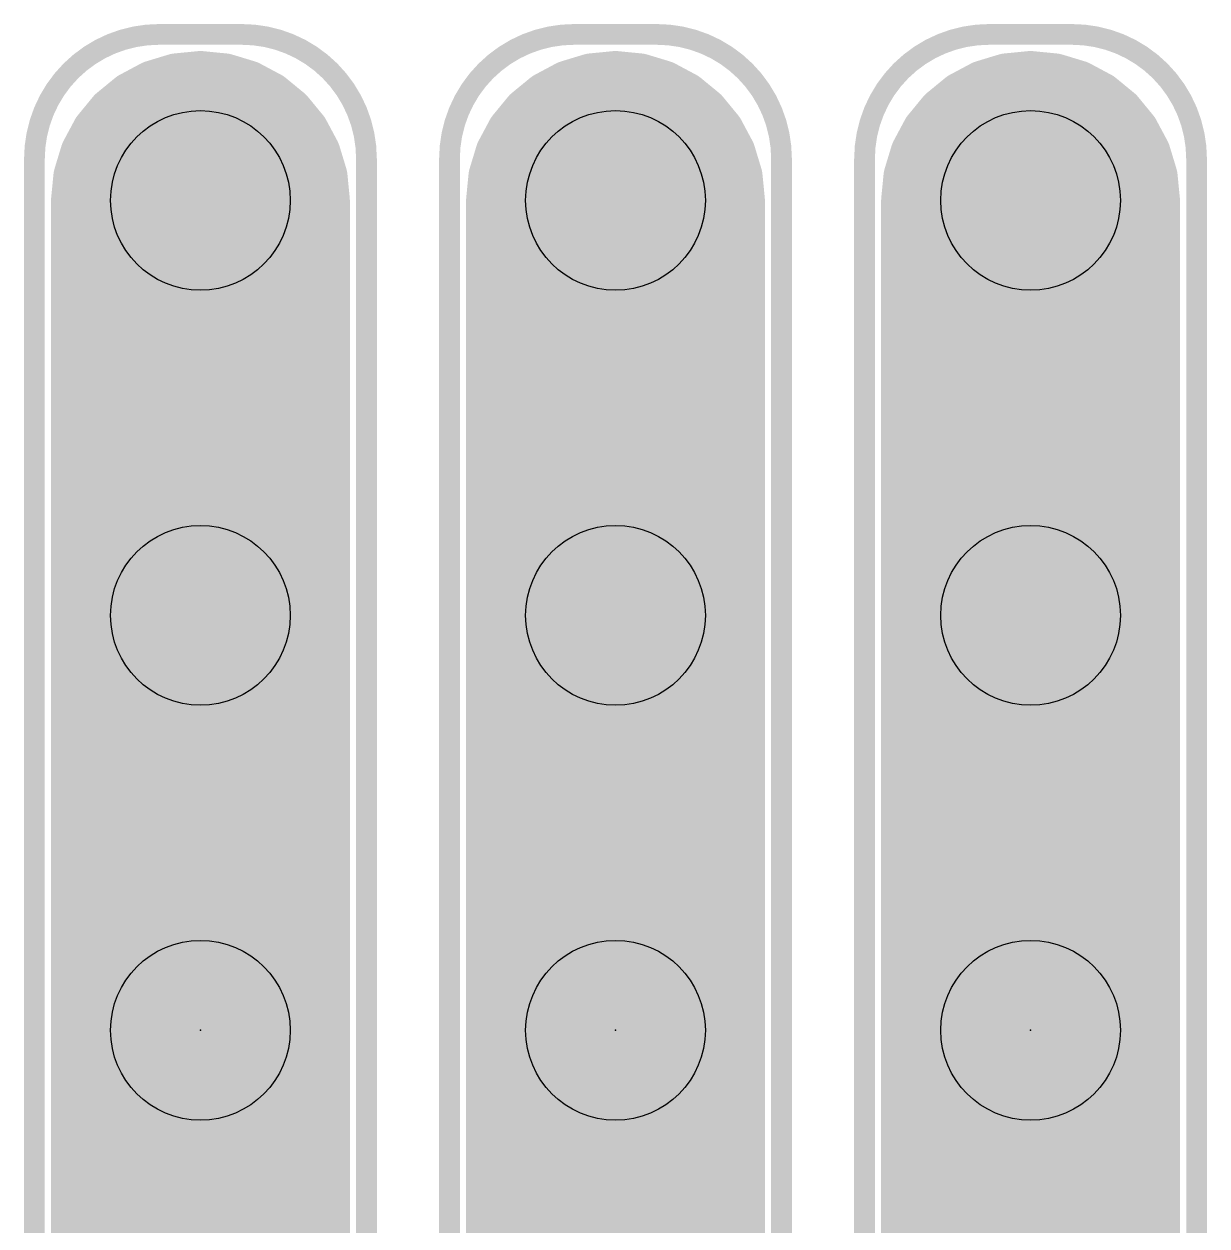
# Model space of a CAD drawing. Extents: x -0.4 to 91.5, y -0.3 to 57.4.
# Drawn here: x 54.55 to 61.79, y 36.27 to 43.62 of the extents above; entities that cross this region are included whole.
import ezdxf

# ---------------------------------------------------------------- set-up
doc = ezdxf.new("R2010")
doc.units = 0
for name, color, linetype in [('1', 12, 'CONTINUOUS'), ('16', 132, 'CONTINUOUS'), ('20', 53, 'CONTINUOUS'), ('21', 253, 'CONTINUOUS'), ('23', 53, 'CONTINUOUS')]:
    doc.layers.add(name, color=color, linetype=linetype)

msp = doc.modelspace()

# ---------------------------------------------------------------- linework, layer by layer
at = {"layer": '1', "const_width": 0.3048}
for points in [[(55.3344, 43.249), (55.4773, 43.2924)], [(55.4419, 43.2816), (55.8101, 43.2816)], [(55.4773, 43.2924), (55.626, 43.307)], [(55.626, 43.307), (55.7747, 43.2924)], [(55.7747, 43.2924), (55.9176, 43.249)], [(57.8744, 43.249), (58.0173, 43.2924)], [(57.9819, 43.2816), (58.3501, 43.2816)], [(58.0173, 43.2924), (58.166, 43.307)], [(58.166, 43.307), (58.3147, 43.2924)], [(58.3147, 43.2924), (58.4576, 43.249)], [(60.4144, 43.249), (60.5573, 43.2924)], [(60.5219, 43.2816), (60.8901, 43.2816)], [(60.5573, 43.2924), (60.706, 43.307)], [(60.706, 43.307), (60.8547, 43.2924)], [(60.8547, 43.2924), (60.9976, 43.249)], [(55.2027, 43.1786), (55.3344, 43.249)], [(55.9176, 43.249), (56.0493, 43.1786)], [(57.7427, 43.1786), (57.8744, 43.249)], [(58.4576, 43.249), (58.5893, 43.1786)], [(60.2827, 43.1786), (60.4144, 43.249)], [(60.9976, 43.249), (61.1293, 43.1786)], [(55.0872, 43.0838), (55.2027, 43.1786)], [(56.0493, 43.1786), (56.1648, 43.0838)], [(57.6272, 43.0838), (57.7427, 43.1786)], [(58.5893, 43.1786), (58.7048, 43.0838)], [(60.1672, 43.0838), (60.2827, 43.1786)], [(61.1293, 43.1786), (61.2448, 43.0838)], [(54.9924, 42.9683), (55.0872, 43.0838)], [(56.1648, 43.0838), (56.2596, 42.9683)], [(57.5324, 42.9683), (57.6272, 43.0838)], [(58.7048, 43.0838), (58.7996, 42.9683)], [(60.0724, 42.9683), (60.1672, 43.0838)], [(61.2448, 43.0838), (61.3396, 42.9683)], [(54.922, 42.8366), (54.9924, 42.9683)], [(54.9994, 42.9768), (56.2526, 42.9768)], [(56.2596, 42.9683), (56.33, 42.8366)], [(57.462, 42.8366), (57.5324, 42.9683)], [(57.5394, 42.9768), (58.7926, 42.9768)], [(58.7996, 42.9683), (58.87, 42.8366)], [(60.002, 42.8366), (60.0724, 42.9683)], [(60.0794, 42.9768), (61.3326, 42.9768)], [(61.3396, 42.9683), (61.41, 42.8366)], [(54.8786, 42.6937), (54.922, 42.8366)], [(56.33, 42.8366), (56.3734, 42.6937)], [(57.4186, 42.6937), (57.462, 42.8366)], [(58.87, 42.8366), (58.9134, 42.6937)], [(59.9586, 42.6937), (60.002, 42.8366)], [(61.41, 42.8366), (61.4534, 42.6937)], [(54.864, 42.545), (54.8786, 42.6937)], [(54.8765, 42.672), (56.3755, 42.672)], [(56.3734, 42.6937), (56.388, 42.545)], [(57.404, 42.545), (57.4186, 42.6937)], [(57.4165, 42.672), (58.9155, 42.672)], [(58.9134, 42.6937), (58.928, 42.545)], [(59.944, 42.545), (59.9586, 42.6937)], [(59.9565, 42.672), (61.4555, 42.672)], [(61.4534, 42.6937), (61.468, 42.545)], [(54.864, 32.385), (54.864, 42.545)], [(56.388, 42.545), (56.388, 32.385)], [(57.404, 32.385), (57.404, 42.545)], [(58.928, 42.545), (58.928, 32.385)], [(59.944, 32.385), (59.944, 42.545)], [(61.468, 42.545), (61.468, 32.385)], [(54.864, 42.3672), (56.388, 42.3672)], [(57.404, 42.3672), (58.928, 42.3672)], [(59.944, 42.3672), (61.468, 42.3672)], [(54.864, 42.0624), (56.388, 42.0624)], [(57.404, 42.0624), (58.928, 42.0624)], [(59.944, 42.0624), (61.468, 42.0624)], [(54.864, 41.7576), (56.388, 41.7576)], [(57.404, 41.7576), (58.928, 41.7576)], [(59.944, 41.7576), (61.468, 41.7576)], [(54.864, 41.4528), (56.388, 41.4528)], [(57.404, 41.4528), (58.928, 41.4528)], [(59.944, 41.4528), (61.468, 41.4528)], [(54.864, 41.148), (56.388, 41.148)], [(57.404, 41.148), (58.928, 41.148)], [(59.944, 41.148), (61.468, 41.148)], [(54.864, 40.8432), (56.388, 40.8432)], [(57.404, 40.8432), (58.928, 40.8432)], [(59.944, 40.8432), (61.468, 40.8432)], [(54.864, 40.5384), (56.388, 40.5384)], [(57.404, 40.5384), (58.928, 40.5384)], [(59.944, 40.5384), (61.468, 40.5384)], [(54.864, 40.2336), (56.388, 40.2336)], [(57.404, 40.2336), (58.928, 40.2336)], [(59.944, 40.2336), (61.468, 40.2336)], [(54.864, 39.9288), (56.388, 39.9288)], [(57.404, 39.9288), (58.928, 39.9288)], [(59.944, 39.9288), (61.468, 39.9288)], [(54.864, 39.624), (56.388, 39.624)], [(57.404, 39.624), (58.928, 39.624)], [(59.944, 39.624), (61.468, 39.624)], [(54.864, 39.3192), (56.388, 39.3192)], [(57.404, 39.3192), (58.928, 39.3192)], [(59.944, 39.3192), (61.468, 39.3192)], [(54.864, 39.0144), (56.388, 39.0144)], [(57.404, 39.0144), (58.928, 39.0144)], [(59.944, 39.0144), (61.468, 39.0144)], [(54.864, 38.7096), (56.388, 38.7096)], [(57.404, 38.7096), (58.928, 38.7096)], [(59.944, 38.7096), (61.468, 38.7096)], [(54.864, 38.4048), (56.388, 38.4048)], [(57.404, 38.4048), (58.928, 38.4048)], [(59.944, 38.4048), (61.468, 38.4048)], [(54.864, 38.1), (56.388, 38.1)], [(57.404, 38.1), (58.928, 38.1)], [(59.944, 38.1), (61.468, 38.1)], [(54.864, 37.7952), (56.388, 37.7952)], [(57.404, 37.7952), (58.928, 37.7952)], [(59.944, 37.7952), (61.468, 37.7952)], [(54.864, 37.4904), (56.388, 37.4904)], [(57.404, 37.4904), (58.928, 37.4904)], [(59.944, 37.4904), (61.468, 37.4904)], [(54.864, 37.1856), (56.388, 37.1856)], [(57.404, 37.1856), (58.928, 37.1856)], [(59.944, 37.1856), (61.468, 37.1856)], [(54.864, 36.8808), (56.388, 36.8808)], [(57.404, 36.8808), (58.928, 36.8808)], [(59.944, 36.8808), (61.468, 36.8808)], [(54.864, 36.576), (56.388, 36.576)], [(57.404, 36.576), (58.928, 36.576)], [(59.944, 36.576), (61.468, 36.576)], [(54.864, 36.2712), (56.388, 36.2712)], [(57.404, 36.2712), (58.928, 36.2712)], [(59.944, 36.2712), (61.468, 36.2712)]]:
    msp.add_lwpolyline(points, dxfattribs=at)
at = {"layer": '1', "const_width": 0.1524}
for points in [[(55.4419, 43.3578, 1), (55.4419, 43.2054)], [(55.4699, 43.3682, 1), (55.4848, 43.2165)], [(55.4995, 43.2194, 1), (55.4552, 43.3653)], [(55.6335, 43.3828, 1), (55.6185, 43.2312)], [(55.6335, 43.2312, 1), (55.6185, 43.3828)], [(55.7968, 43.3653, 1), (55.7525, 43.2194)], [(55.7672, 43.2165, 1), (55.7821, 43.3682)], [(55.8101, 43.2054, 1), (55.8101, 43.3578)], [(57.9819, 43.3578, 1), (57.9819, 43.2054)], [(58.0099, 43.3682, 1), (58.0248, 43.2165)], [(58.0395, 43.2194, 1), (57.9952, 43.3653)], [(58.1735, 43.3828, 1), (58.1585, 43.2312)], [(58.1735, 43.2312, 1), (58.1585, 43.3828)], [(58.3368, 43.3653, 1), (58.2925, 43.2194)], [(58.3072, 43.2165, 1), (58.3221, 43.3682)], [(58.3501, 43.2054, 1), (58.3501, 43.3578)], [(60.5219, 43.3578, 1), (60.5219, 43.2054)], [(60.5499, 43.3682, 1), (60.5648, 43.2165)], [(60.5795, 43.2194, 1), (60.5352, 43.3653)], [(60.7135, 43.3828, 1), (60.6985, 43.2312)], [(60.7135, 43.2312, 1), (60.6985, 43.3828)], [(60.8768, 43.3653, 1), (60.8325, 43.2194)], [(60.8472, 43.2165, 1), (60.8621, 43.3682)], [(60.8901, 43.2054, 1), (60.8901, 43.3578)], [(55.3123, 43.3219, 1), (55.3565, 43.1761)], [(55.3703, 43.1818, 1), (55.2985, 43.3162)], [(55.9535, 43.3162, 1), (55.8817, 43.1818)], [(55.8955, 43.1761, 1), (55.9397, 43.3219)], [(57.8523, 43.3219, 1), (57.8965, 43.1761)], [(57.9103, 43.1818, 1), (57.8385, 43.3162)], [(58.4935, 43.3162, 1), (58.4217, 43.1818)], [(58.4355, 43.1761, 1), (58.4797, 43.3219)], [(60.3923, 43.3219, 1), (60.4365, 43.1761)], [(60.4503, 43.1818, 1), (60.3785, 43.3162)], [(61.0335, 43.3162, 1), (60.9617, 43.1818)], [(60.9755, 43.1761, 1), (61.0197, 43.3219)], [(55.1667, 43.2458, 1), (55.2386, 43.1114)], [(55.251, 43.1197, 1), (55.1543, 43.2375)], [(56.0977, 43.2375, 1), (56.001, 43.1197)], [(56.0134, 43.1114, 1), (56.0853, 43.2458)], [(57.7067, 43.2458, 1), (57.7786, 43.1114)], [(57.791, 43.1197, 1), (57.6943, 43.2375)], [(58.6377, 43.2375, 1), (58.541, 43.1197)], [(58.5534, 43.1114, 1), (58.6253, 43.2458)], [(60.2467, 43.2458, 1), (60.3186, 43.1114)], [(60.331, 43.1197, 1), (60.2343, 43.2375)], [(61.1777, 43.2375, 1), (61.081, 43.1197)], [(61.0934, 43.1114, 1), (61.1653, 43.2458)], [(55.0388, 43.1427, 1), (55.1355, 43.0249)], [(55.1461, 43.0355, 1), (55.0283, 43.1322)], [(56.2237, 43.1322, 1), (56.1059, 43.0355)], [(56.1165, 43.0249, 1), (56.2132, 43.1427)], [(57.5788, 43.1427, 1), (57.6755, 43.0249)], [(57.6861, 43.0355, 1), (57.5683, 43.1322)], [(58.7637, 43.1322, 1), (58.6459, 43.0355)], [(58.6565, 43.0249, 1), (58.7532, 43.1427)], [(60.1188, 43.1427, 1), (60.2155, 43.0249)], [(60.2261, 43.0355, 1), (60.1083, 43.1322)], [(61.3037, 43.1322, 1), (61.1859, 43.0355)], [(61.1965, 43.0249, 1), (61.2932, 43.1427)], [(54.9994, 43.053, 1), (54.9994, 42.9006)], [(55.0596, 42.9324, 1), (54.9252, 43.0043)], [(56.3268, 43.0043, 1), (56.1924, 42.9324)], [(56.2526, 42.9006, 1), (56.2526, 43.053)], [(57.5394, 43.053, 1), (57.5394, 42.9006)], [(57.5996, 42.9324, 1), (57.4652, 43.0043)], [(58.8668, 43.0043, 1), (58.7324, 42.9324)], [(58.7926, 42.9006, 1), (58.7926, 43.053)], [(60.0794, 43.053, 1), (60.0794, 42.9006)], [(60.1396, 42.9324, 1), (60.0052, 43.0043)], [(61.4068, 43.0043, 1), (61.2724, 42.9324)], [(61.3326, 42.9006, 1), (61.3326, 43.053)], [(54.9335, 43.0167, 1), (55.0513, 42.92)], [(56.2007, 42.92, 1), (56.3185, 43.0167)], [(57.4735, 43.0167, 1), (57.5913, 42.92)], [(58.7407, 42.92, 1), (58.8585, 43.0167)], [(60.0135, 43.0167, 1), (60.1313, 42.92)], [(61.2807, 42.92, 1), (61.3985, 43.0167)], [(54.9949, 42.8145, 1), (54.8491, 42.8587)], [(56.4029, 42.8587, 1), (56.2571, 42.8145)], [(57.5349, 42.8145, 1), (57.3891, 42.8587)], [(58.9429, 42.8587, 1), (58.7971, 42.8145)], [(60.0749, 42.8145, 1), (59.9291, 42.8587)], [(61.4829, 42.8587, 1), (61.3371, 42.8145)], [(54.8548, 42.8725, 1), (54.9892, 42.8007)], [(56.2628, 42.8007, 1), (56.3972, 42.8725)], [(57.3948, 42.8725, 1), (57.5292, 42.8007)], [(58.8028, 42.8007, 1), (58.9372, 42.8725)], [(59.9348, 42.8725, 1), (60.0692, 42.8007)], [(61.3428, 42.8007, 1), (61.4772, 42.8725)], [(54.8765, 42.7482, 1), (54.8765, 42.5958)], [(54.9545, 42.6862, 1), (54.8028, 42.7011)], [(56.4492, 42.7011, 1), (56.2975, 42.6862)], [(56.3755, 42.5958, 1), (56.3755, 42.7482)], [(57.4165, 42.7482, 1), (57.4165, 42.5958)], [(57.4945, 42.6862, 1), (57.3428, 42.7011)], [(58.9892, 42.7011, 1), (58.8375, 42.6862)], [(58.9155, 42.5958, 1), (58.9155, 42.7482)], [(59.9565, 42.7482, 1), (59.9565, 42.5958)], [(60.0345, 42.6862, 1), (59.8828, 42.7011)], [(61.5292, 42.7011, 1), (61.3775, 42.6862)], [(61.4555, 42.5958, 1), (61.4555, 42.7482)], [(54.8057, 42.7158, 1), (54.9516, 42.6715)], [(56.3004, 42.6715, 1), (56.4463, 42.7158)], [(57.3457, 42.7158, 1), (57.4916, 42.6715)], [(58.8404, 42.6715, 1), (58.9863, 42.7158)], [(59.8857, 42.7158, 1), (60.0316, 42.6715)], [(61.3804, 42.6715, 1), (61.5263, 42.7158)], [(54.9402, 42.545, 1), (54.7878, 42.545)], [(56.4642, 42.545, 1), (56.3118, 42.545)], [(57.4802, 42.545, 1), (57.3278, 42.545)], [(59.0042, 42.545, 1), (58.8518, 42.545)], [(60.0202, 42.545, 1), (59.8678, 42.545)], [(61.5442, 42.545, 1), (61.3918, 42.545)], [(54.7882, 42.5525, 1), (54.9398, 42.5375)], [(56.3122, 42.5375, 1), (56.4638, 42.5525)], [(57.3282, 42.5525, 1), (57.4798, 42.5375)], [(58.8522, 42.5375, 1), (59.0038, 42.5525)], [(59.8682, 42.5525, 1), (60.0198, 42.5375)], [(61.3922, 42.5375, 1), (61.5438, 42.5525)], [(54.864, 42.4434, 1), (54.864, 42.291)], [(56.388, 42.291, 1), (56.388, 42.4434)], [(57.404, 42.4434, 1), (57.404, 42.291)], [(58.928, 42.291, 1), (58.928, 42.4434)], [(59.944, 42.4434, 1), (59.944, 42.291)], [(61.468, 42.291, 1), (61.468, 42.4434)], [(54.864, 42.1386, 1), (54.864, 41.9862)], [(56.388, 41.9862, 1), (56.388, 42.1386)], [(57.404, 42.1386, 1), (57.404, 41.9862)], [(58.928, 41.9862, 1), (58.928, 42.1386)], [(59.944, 42.1386, 1), (59.944, 41.9862)], [(61.468, 41.9862, 1), (61.468, 42.1386)], [(54.864, 41.8338, 1), (54.864, 41.6814)], [(56.388, 41.6814, 1), (56.388, 41.8338)], [(57.404, 41.8338, 1), (57.404, 41.6814)], [(58.928, 41.6814, 1), (58.928, 41.8338)], [(59.944, 41.8338, 1), (59.944, 41.6814)], [(61.468, 41.6814, 1), (61.468, 41.8338)], [(54.864, 41.529, 1), (54.864, 41.3766)], [(56.388, 41.3766, 1), (56.388, 41.529)], [(57.404, 41.529, 1), (57.404, 41.3766)], [(58.928, 41.3766, 1), (58.928, 41.529)], [(59.944, 41.529, 1), (59.944, 41.3766)], [(61.468, 41.3766, 1), (61.468, 41.529)], [(54.864, 41.2242, 1), (54.864, 41.0718)], [(56.388, 41.0718, 1), (56.388, 41.2242)], [(57.404, 41.2242, 1), (57.404, 41.0718)], [(58.928, 41.0718, 1), (58.928, 41.2242)], [(59.944, 41.2242, 1), (59.944, 41.0718)], [(61.468, 41.0718, 1), (61.468, 41.2242)], [(54.864, 40.9194, 1), (54.864, 40.767)], [(56.388, 40.767, 1), (56.388, 40.9194)], [(57.404, 40.9194, 1), (57.404, 40.767)], [(58.928, 40.767, 1), (58.928, 40.9194)], [(59.944, 40.9194, 1), (59.944, 40.767)], [(61.468, 40.767, 1), (61.468, 40.9194)], [(54.864, 40.6146, 1), (54.864, 40.4622)], [(56.388, 40.4622, 1), (56.388, 40.6146)], [(57.404, 40.6146, 1), (57.404, 40.4622)], [(58.928, 40.4622, 1), (58.928, 40.6146)], [(59.944, 40.6146, 1), (59.944, 40.4622)], [(61.468, 40.4622, 1), (61.468, 40.6146)], [(54.864, 40.3098, 1), (54.864, 40.1574)], [(56.388, 40.1574, 1), (56.388, 40.3098)], [(57.404, 40.3098, 1), (57.404, 40.1574)], [(58.928, 40.1574, 1), (58.928, 40.3098)], [(59.944, 40.3098, 1), (59.944, 40.1574)], [(61.468, 40.1574, 1), (61.468, 40.3098)], [(54.864, 40.005, 1), (54.864, 39.8526)], [(56.388, 39.8526, 1), (56.388, 40.005)], [(57.404, 40.005, 1), (57.404, 39.8526)], [(58.928, 39.8526, 1), (58.928, 40.005)], [(59.944, 40.005, 1), (59.944, 39.8526)], [(61.468, 39.8526, 1), (61.468, 40.005)], [(54.864, 39.7002, 1), (54.864, 39.5478)], [(56.388, 39.5478, 1), (56.388, 39.7002)], [(57.404, 39.7002, 1), (57.404, 39.5478)], [(58.928, 39.5478, 1), (58.928, 39.7002)], [(59.944, 39.7002, 1), (59.944, 39.5478)], [(61.468, 39.5478, 1), (61.468, 39.7002)], [(54.864, 39.3954, 1), (54.864, 39.243)], [(56.388, 39.243, 1), (56.388, 39.3954)], [(57.404, 39.3954, 1), (57.404, 39.243)], [(58.928, 39.243, 1), (58.928, 39.3954)], [(59.944, 39.3954, 1), (59.944, 39.243)], [(61.468, 39.243, 1), (61.468, 39.3954)], [(54.864, 39.0906, 1), (54.864, 38.9382)], [(56.388, 38.9382, 1), (56.388, 39.0906)], [(57.404, 39.0906, 1), (57.404, 38.9382)], [(58.928, 38.9382, 1), (58.928, 39.0906)], [(59.944, 39.0906, 1), (59.944, 38.9382)], [(61.468, 38.9382, 1), (61.468, 39.0906)], [(54.864, 38.7858, 1), (54.864, 38.6334)], [(56.388, 38.6334, 1), (56.388, 38.7858)], [(57.404, 38.7858, 1), (57.404, 38.6334)], [(58.928, 38.6334, 1), (58.928, 38.7858)], [(59.944, 38.7858, 1), (59.944, 38.6334)], [(61.468, 38.6334, 1), (61.468, 38.7858)], [(54.864, 38.481, 1), (54.864, 38.3286)], [(56.388, 38.3286, 1), (56.388, 38.481)], [(57.404, 38.481, 1), (57.404, 38.3286)], [(58.928, 38.3286, 1), (58.928, 38.481)], [(59.944, 38.481, 1), (59.944, 38.3286)], [(61.468, 38.3286, 1), (61.468, 38.481)], [(54.864, 38.1762, 1), (54.864, 38.0238)], [(56.388, 38.0238, 1), (56.388, 38.1762)], [(57.404, 38.1762, 1), (57.404, 38.0238)], [(58.928, 38.0238, 1), (58.928, 38.1762)], [(59.944, 38.1762, 1), (59.944, 38.0238)], [(61.468, 38.0238, 1), (61.468, 38.1762)], [(54.864, 37.8714, 1), (54.864, 37.719)], [(56.388, 37.719, 1), (56.388, 37.8714)], [(57.404, 37.8714, 1), (57.404, 37.719)], [(58.928, 37.719, 1), (58.928, 37.8714)], [(59.944, 37.8714, 1), (59.944, 37.719)], [(61.468, 37.719, 1), (61.468, 37.8714)], [(54.864, 37.5666, 1), (54.864, 37.4142)], [(56.388, 37.4142, 1), (56.388, 37.5666)], [(57.404, 37.5666, 1), (57.404, 37.4142)], [(58.928, 37.4142, 1), (58.928, 37.5666)], [(59.944, 37.5666, 1), (59.944, 37.4142)], [(61.468, 37.4142, 1), (61.468, 37.5666)], [(54.864, 37.2618, 1), (54.864, 37.1094)], [(56.388, 37.1094, 1), (56.388, 37.2618)], [(57.404, 37.2618, 1), (57.404, 37.1094)], [(58.928, 37.1094, 1), (58.928, 37.2618)], [(59.944, 37.2618, 1), (59.944, 37.1094)], [(61.468, 37.1094, 1), (61.468, 37.2618)], [(54.864, 36.957, 1), (54.864, 36.8046)], [(56.388, 36.8046, 1), (56.388, 36.957)], [(57.404, 36.957, 1), (57.404, 36.8046)], [(58.928, 36.8046, 1), (58.928, 36.957)], [(59.944, 36.957, 1), (59.944, 36.8046)], [(61.468, 36.8046, 1), (61.468, 36.957)], [(54.864, 36.6522, 1), (54.864, 36.4998)], [(56.388, 36.4998, 1), (56.388, 36.6522)], [(57.404, 36.6522, 1), (57.404, 36.4998)], [(58.928, 36.4998, 1), (58.928, 36.6522)], [(59.944, 36.6522, 1), (59.944, 36.4998)], [(61.468, 36.4998, 1), (61.468, 36.6522)], [(54.864, 36.3474, 1), (54.864, 36.195)], [(56.388, 36.195, 1), (56.388, 36.3474)], [(57.404, 36.3474, 1), (57.404, 36.195)], [(58.928, 36.195, 1), (58.928, 36.3474)], [(59.944, 36.3474, 1), (59.944, 36.195)], [(61.468, 36.195, 1), (61.468, 36.3474)]]:
    msp.add_lwpolyline(points, format="xyb", dxfattribs=at)
at = {"layer": '16', "const_width": 0.3048}
for points in [[(55.4773, 43.2924), (55.3344, 43.249)], [(55.4419, 43.2816), (55.8101, 43.2816)], [(55.626, 43.307), (55.4773, 43.2924)], [(55.7747, 43.2924), (55.626, 43.307)], [(55.9176, 43.249), (55.7747, 43.2924)], [(58.0173, 43.2924), (57.8744, 43.249)], [(57.9819, 43.2816), (58.3501, 43.2816)], [(58.166, 43.307), (58.0173, 43.2924)], [(58.3147, 43.2924), (58.166, 43.307)], [(58.4576, 43.249), (58.3147, 43.2924)], [(60.5573, 43.2924), (60.4144, 43.249)], [(60.5219, 43.2816), (60.8901, 43.2816)], [(60.706, 43.307), (60.5573, 43.2924)], [(60.8547, 43.2924), (60.706, 43.307)], [(60.9976, 43.249), (60.8547, 43.2924)], [(55.3344, 43.249), (55.2027, 43.1786)], [(56.0493, 43.1786), (55.9176, 43.249)], [(57.8744, 43.249), (57.7427, 43.1786)], [(58.5893, 43.1786), (58.4576, 43.249)], [(60.4144, 43.249), (60.2827, 43.1786)], [(61.1293, 43.1786), (60.9976, 43.249)], [(55.2027, 43.1786), (55.0872, 43.0838)], [(56.1648, 43.0838), (56.0493, 43.1786)], [(57.7427, 43.1786), (57.6272, 43.0838)], [(58.7048, 43.0838), (58.5893, 43.1786)], [(60.2827, 43.1786), (60.1672, 43.0838)], [(61.2448, 43.0838), (61.1293, 43.1786)], [(55.0872, 43.0838), (54.9924, 42.9683)], [(56.2596, 42.9683), (56.1648, 43.0838)], [(57.6272, 43.0838), (57.5324, 42.9683)], [(58.7996, 42.9683), (58.7048, 43.0838)], [(60.1672, 43.0838), (60.0724, 42.9683)], [(61.3396, 42.9683), (61.2448, 43.0838)], [(54.9924, 42.9683), (54.922, 42.8366)], [(54.9994, 42.9768), (56.2526, 42.9768)], [(56.33, 42.8366), (56.2596, 42.9683)], [(57.5324, 42.9683), (57.462, 42.8366)], [(57.5394, 42.9768), (58.7926, 42.9768)], [(58.87, 42.8366), (58.7996, 42.9683)], [(60.0724, 42.9683), (60.002, 42.8366)], [(60.0794, 42.9768), (61.3326, 42.9768)], [(61.41, 42.8366), (61.3396, 42.9683)], [(54.922, 42.8366), (54.8786, 42.6937)], [(56.3734, 42.6937), (56.33, 42.8366)], [(57.462, 42.8366), (57.4186, 42.6937)], [(58.9134, 42.6937), (58.87, 42.8366)], [(60.002, 42.8366), (59.9586, 42.6937)], [(61.4534, 42.6937), (61.41, 42.8366)], [(54.8786, 42.6937), (54.864, 42.545)], [(54.8765, 42.672), (56.3755, 42.672)], [(56.388, 42.545), (56.3734, 42.6937)], [(57.4186, 42.6937), (57.404, 42.545)], [(57.4165, 42.672), (58.9155, 42.672)], [(58.928, 42.545), (58.9134, 42.6937)], [(59.9586, 42.6937), (59.944, 42.545)], [(59.9565, 42.672), (61.4555, 42.672)], [(61.468, 42.545), (61.4534, 42.6937)], [(54.864, 42.545), (54.864, 32.385)], [(56.388, 32.385), (56.388, 42.545)], [(57.404, 42.545), (57.404, 32.385)], [(58.928, 32.385), (58.928, 42.545)], [(59.944, 42.545), (59.944, 32.385)], [(61.468, 32.385), (61.468, 42.545)], [(54.864, 42.3672), (56.388, 42.3672)], [(57.404, 42.3672), (58.928, 42.3672)], [(59.944, 42.3672), (61.468, 42.3672)], [(54.864, 42.0624), (56.388, 42.0624)], [(57.404, 42.0624), (58.928, 42.0624)], [(59.944, 42.0624), (61.468, 42.0624)], [(54.864, 41.7576), (56.388, 41.7576)], [(57.404, 41.7576), (58.928, 41.7576)], [(59.944, 41.7576), (61.468, 41.7576)], [(54.864, 41.4528), (56.388, 41.4528)], [(57.404, 41.4528), (58.928, 41.4528)], [(59.944, 41.4528), (61.468, 41.4528)], [(54.864, 41.148), (56.388, 41.148)], [(57.404, 41.148), (58.928, 41.148)], [(59.944, 41.148), (61.468, 41.148)], [(54.864, 40.8432), (56.388, 40.8432)], [(57.404, 40.8432), (58.928, 40.8432)], [(59.944, 40.8432), (61.468, 40.8432)], [(54.864, 40.5384), (56.388, 40.5384)], [(57.404, 40.5384), (58.928, 40.5384)], [(59.944, 40.5384), (61.468, 40.5384)], [(54.864, 40.2336), (56.388, 40.2336)], [(57.404, 40.2336), (58.928, 40.2336)], [(59.944, 40.2336), (61.468, 40.2336)], [(54.864, 39.9288), (56.388, 39.9288)], [(57.404, 39.9288), (58.928, 39.9288)], [(59.944, 39.9288), (61.468, 39.9288)], [(54.864, 39.624), (56.388, 39.624)], [(57.404, 39.624), (58.928, 39.624)], [(59.944, 39.624), (61.468, 39.624)], [(54.864, 39.3192), (56.388, 39.3192)], [(57.404, 39.3192), (58.928, 39.3192)], [(59.944, 39.3192), (61.468, 39.3192)], [(54.864, 39.0144), (56.388, 39.0144)], [(57.404, 39.0144), (58.928, 39.0144)], [(59.944, 39.0144), (61.468, 39.0144)], [(54.864, 38.7096), (56.388, 38.7096)], [(57.404, 38.7096), (58.928, 38.7096)], [(59.944, 38.7096), (61.468, 38.7096)], [(54.864, 38.4048), (56.388, 38.4048)], [(57.404, 38.4048), (58.928, 38.4048)], [(59.944, 38.4048), (61.468, 38.4048)], [(54.864, 38.1), (56.388, 38.1)], [(57.404, 38.1), (58.928, 38.1)], [(59.944, 38.1), (61.468, 38.1)], [(54.864, 37.7952), (56.388, 37.7952)], [(57.404, 37.7952), (58.928, 37.7952)], [(59.944, 37.7952), (61.468, 37.7952)], [(54.864, 37.4904), (56.388, 37.4904)], [(57.404, 37.4904), (58.928, 37.4904)], [(59.944, 37.4904), (61.468, 37.4904)], [(54.864, 37.1856), (56.388, 37.1856)], [(57.404, 37.1856), (58.928, 37.1856)], [(59.944, 37.1856), (61.468, 37.1856)], [(54.864, 36.8808), (56.388, 36.8808)], [(57.404, 36.8808), (58.928, 36.8808)], [(59.944, 36.8808), (61.468, 36.8808)], [(54.864, 36.576), (56.388, 36.576)], [(57.404, 36.576), (58.928, 36.576)], [(59.944, 36.576), (61.468, 36.576)], [(54.864, 36.2712), (56.388, 36.2712)], [(57.404, 36.2712), (58.928, 36.2712)], [(59.944, 36.2712), (61.468, 36.2712)]]:
    msp.add_lwpolyline(points, dxfattribs=at)
at = {"layer": '16', "const_width": 0.1524}
for points in [[(55.4419, 43.3578, 1), (55.4419, 43.2054)], [(55.4699, 43.3682, 1), (55.4848, 43.2165)], [(55.4995, 43.2194, 1), (55.4552, 43.3653)], [(55.6335, 43.3828, 1), (55.6185, 43.2312)], [(55.6335, 43.2312, 1), (55.6185, 43.3828)], [(55.7968, 43.3653, 1), (55.7525, 43.2194)], [(55.7672, 43.2165, 1), (55.7821, 43.3682)], [(55.8101, 43.2054, 1), (55.8101, 43.3578)], [(57.9819, 43.3578, 1), (57.9819, 43.2054)], [(58.0099, 43.3682, 1), (58.0248, 43.2165)], [(58.0395, 43.2194, 1), (57.9952, 43.3653)], [(58.1735, 43.3828, 1), (58.1585, 43.2312)], [(58.1735, 43.2312, 1), (58.1585, 43.3828)], [(58.3368, 43.3653, 1), (58.2925, 43.2194)], [(58.3072, 43.2165, 1), (58.3221, 43.3682)], [(58.3501, 43.2054, 1), (58.3501, 43.3578)], [(60.5219, 43.3578, 1), (60.5219, 43.2054)], [(60.5499, 43.3682, 1), (60.5648, 43.2165)], [(60.5795, 43.2194, 1), (60.5352, 43.3653)], [(60.7135, 43.3828, 1), (60.6985, 43.2312)], [(60.7135, 43.2312, 1), (60.6985, 43.3828)], [(60.8768, 43.3653, 1), (60.8325, 43.2194)], [(60.8472, 43.2165, 1), (60.8621, 43.3682)], [(60.8901, 43.2054, 1), (60.8901, 43.3578)], [(55.3123, 43.3219, 1), (55.3565, 43.1761)], [(55.3703, 43.1818, 1), (55.2985, 43.3162)], [(55.9535, 43.3162, 1), (55.8817, 43.1818)], [(55.8955, 43.1761, 1), (55.9397, 43.3219)], [(57.8523, 43.3219, 1), (57.8965, 43.1761)], [(57.9103, 43.1818, 1), (57.8385, 43.3162)], [(58.4935, 43.3162, 1), (58.4217, 43.1818)], [(58.4355, 43.1761, 1), (58.4797, 43.3219)], [(60.3923, 43.3219, 1), (60.4365, 43.1761)], [(60.4503, 43.1818, 1), (60.3785, 43.3162)], [(61.0335, 43.3162, 1), (60.9617, 43.1818)], [(60.9755, 43.1761, 1), (61.0197, 43.3219)], [(55.1667, 43.2458, 1), (55.2386, 43.1114)], [(55.251, 43.1197, 1), (55.1543, 43.2375)], [(56.0977, 43.2375, 1), (56.001, 43.1197)], [(56.0134, 43.1114, 1), (56.0853, 43.2458)], [(57.7067, 43.2458, 1), (57.7786, 43.1114)], [(57.791, 43.1197, 1), (57.6943, 43.2375)], [(58.6377, 43.2375, 1), (58.541, 43.1197)], [(58.5534, 43.1114, 1), (58.6253, 43.2458)], [(60.2467, 43.2458, 1), (60.3186, 43.1114)], [(60.331, 43.1197, 1), (60.2343, 43.2375)], [(61.1777, 43.2375, 1), (61.081, 43.1197)], [(61.0934, 43.1114, 1), (61.1653, 43.2458)], [(55.0388, 43.1427, 1), (55.1355, 43.0249)], [(55.1461, 43.0355, 1), (55.0283, 43.1322)], [(56.2237, 43.1322, 1), (56.1059, 43.0355)], [(56.1165, 43.0249, 1), (56.2132, 43.1427)], [(57.5788, 43.1427, 1), (57.6755, 43.0249)], [(57.6861, 43.0355, 1), (57.5683, 43.1322)], [(58.7637, 43.1322, 1), (58.6459, 43.0355)], [(58.6565, 43.0249, 1), (58.7532, 43.1427)], [(60.1188, 43.1427, 1), (60.2155, 43.0249)], [(60.2261, 43.0355, 1), (60.1083, 43.1322)], [(61.3037, 43.1322, 1), (61.1859, 43.0355)], [(61.1965, 43.0249, 1), (61.2932, 43.1427)], [(54.9994, 43.053, 1), (54.9994, 42.9006)], [(55.0596, 42.9324, 1), (54.9252, 43.0043)], [(56.3268, 43.0043, 1), (56.1924, 42.9324)], [(56.2526, 42.9006, 1), (56.2526, 43.053)], [(57.5394, 43.053, 1), (57.5394, 42.9006)], [(57.5996, 42.9324, 1), (57.4652, 43.0043)], [(58.8668, 43.0043, 1), (58.7324, 42.9324)], [(58.7926, 42.9006, 1), (58.7926, 43.053)], [(60.0794, 43.053, 1), (60.0794, 42.9006)], [(60.1396, 42.9324, 1), (60.0052, 43.0043)], [(61.4068, 43.0043, 1), (61.2724, 42.9324)], [(61.3326, 42.9006, 1), (61.3326, 43.053)], [(54.9335, 43.0167, 1), (55.0513, 42.92)], [(56.2007, 42.92, 1), (56.3185, 43.0167)], [(57.4735, 43.0167, 1), (57.5913, 42.92)], [(58.7407, 42.92, 1), (58.8585, 43.0167)], [(60.0135, 43.0167, 1), (60.1313, 42.92)], [(61.2807, 42.92, 1), (61.3985, 43.0167)], [(54.9949, 42.8145, 1), (54.8491, 42.8587)], [(56.4029, 42.8587, 1), (56.2571, 42.8145)], [(57.5349, 42.8145, 1), (57.3891, 42.8587)], [(58.9429, 42.8587, 1), (58.7971, 42.8145)], [(60.0749, 42.8145, 1), (59.9291, 42.8587)], [(61.4829, 42.8587, 1), (61.3371, 42.8145)], [(54.8548, 42.8725, 1), (54.9892, 42.8007)], [(56.2628, 42.8007, 1), (56.3972, 42.8725)], [(57.3948, 42.8725, 1), (57.5292, 42.8007)], [(58.8028, 42.8007, 1), (58.9372, 42.8725)], [(59.9348, 42.8725, 1), (60.0692, 42.8007)], [(61.3428, 42.8007, 1), (61.4772, 42.8725)], [(54.8765, 42.7482, 1), (54.8765, 42.5958)], [(54.9545, 42.6862, 1), (54.8028, 42.7011)], [(56.4492, 42.7011, 1), (56.2975, 42.6862)], [(56.3755, 42.5958, 1), (56.3755, 42.7482)], [(57.4165, 42.7482, 1), (57.4165, 42.5958)], [(57.4945, 42.6862, 1), (57.3428, 42.7011)], [(58.9892, 42.7011, 1), (58.8375, 42.6862)], [(58.9155, 42.5958, 1), (58.9155, 42.7482)], [(59.9565, 42.7482, 1), (59.9565, 42.5958)], [(60.0345, 42.6862, 1), (59.8828, 42.7011)], [(61.5292, 42.7011, 1), (61.3775, 42.6862)], [(61.4555, 42.5958, 1), (61.4555, 42.7482)], [(54.8057, 42.7158, 1), (54.9516, 42.6715)], [(56.3004, 42.6715, 1), (56.4463, 42.7158)], [(57.3457, 42.7158, 1), (57.4916, 42.6715)], [(58.8404, 42.6715, 1), (58.9863, 42.7158)], [(59.8857, 42.7158, 1), (60.0316, 42.6715)], [(61.3804, 42.6715, 1), (61.5263, 42.7158)], [(54.9402, 42.545, 1), (54.7878, 42.545)], [(56.4642, 42.545, 1), (56.3118, 42.545)], [(57.4802, 42.545, 1), (57.3278, 42.545)], [(59.0042, 42.545, 1), (58.8518, 42.545)], [(60.0202, 42.545, 1), (59.8678, 42.545)], [(61.5442, 42.545, 1), (61.3918, 42.545)], [(54.7882, 42.5525, 1), (54.9398, 42.5375)], [(56.3122, 42.5375, 1), (56.4638, 42.5525)], [(57.3282, 42.5525, 1), (57.4798, 42.5375)], [(58.8522, 42.5375, 1), (59.0038, 42.5525)], [(59.8682, 42.5525, 1), (60.0198, 42.5375)], [(61.3922, 42.5375, 1), (61.5438, 42.5525)], [(54.864, 42.4434, 1), (54.864, 42.291)], [(56.388, 42.291, 1), (56.388, 42.4434)], [(57.404, 42.4434, 1), (57.404, 42.291)], [(58.928, 42.291, 1), (58.928, 42.4434)], [(59.944, 42.4434, 1), (59.944, 42.291)], [(61.468, 42.291, 1), (61.468, 42.4434)], [(54.864, 42.1386, 1), (54.864, 41.9862)], [(56.388, 41.9862, 1), (56.388, 42.1386)], [(57.404, 42.1386, 1), (57.404, 41.9862)], [(58.928, 41.9862, 1), (58.928, 42.1386)], [(59.944, 42.1386, 1), (59.944, 41.9862)], [(61.468, 41.9862, 1), (61.468, 42.1386)], [(54.864, 41.8338, 1), (54.864, 41.6814)], [(56.388, 41.6814, 1), (56.388, 41.8338)], [(57.404, 41.8338, 1), (57.404, 41.6814)], [(58.928, 41.6814, 1), (58.928, 41.8338)], [(59.944, 41.8338, 1), (59.944, 41.6814)], [(61.468, 41.6814, 1), (61.468, 41.8338)], [(54.864, 41.529, 1), (54.864, 41.3766)], [(56.388, 41.3766, 1), (56.388, 41.529)], [(57.404, 41.529, 1), (57.404, 41.3766)], [(58.928, 41.3766, 1), (58.928, 41.529)], [(59.944, 41.529, 1), (59.944, 41.3766)], [(61.468, 41.3766, 1), (61.468, 41.529)], [(54.864, 41.2242, 1), (54.864, 41.0718)], [(56.388, 41.0718, 1), (56.388, 41.2242)], [(57.404, 41.2242, 1), (57.404, 41.0718)], [(58.928, 41.0718, 1), (58.928, 41.2242)], [(59.944, 41.2242, 1), (59.944, 41.0718)], [(61.468, 41.0718, 1), (61.468, 41.2242)], [(54.864, 40.9194, 1), (54.864, 40.767)], [(56.388, 40.767, 1), (56.388, 40.9194)], [(57.404, 40.9194, 1), (57.404, 40.767)], [(58.928, 40.767, 1), (58.928, 40.9194)], [(59.944, 40.9194, 1), (59.944, 40.767)], [(61.468, 40.767, 1), (61.468, 40.9194)], [(54.864, 40.6146, 1), (54.864, 40.4622)], [(56.388, 40.4622, 1), (56.388, 40.6146)], [(57.404, 40.6146, 1), (57.404, 40.4622)], [(58.928, 40.4622, 1), (58.928, 40.6146)], [(59.944, 40.6146, 1), (59.944, 40.4622)], [(61.468, 40.4622, 1), (61.468, 40.6146)], [(54.864, 40.3098, 1), (54.864, 40.1574)], [(56.388, 40.1574, 1), (56.388, 40.3098)], [(57.404, 40.3098, 1), (57.404, 40.1574)], [(58.928, 40.1574, 1), (58.928, 40.3098)], [(59.944, 40.3098, 1), (59.944, 40.1574)], [(61.468, 40.1574, 1), (61.468, 40.3098)], [(54.864, 40.005, 1), (54.864, 39.8526)], [(56.388, 39.8526, 1), (56.388, 40.005)], [(57.404, 40.005, 1), (57.404, 39.8526)], [(58.928, 39.8526, 1), (58.928, 40.005)], [(59.944, 40.005, 1), (59.944, 39.8526)], [(61.468, 39.8526, 1), (61.468, 40.005)], [(54.864, 39.7002, 1), (54.864, 39.5478)], [(56.388, 39.5478, 1), (56.388, 39.7002)], [(57.404, 39.7002, 1), (57.404, 39.5478)], [(58.928, 39.5478, 1), (58.928, 39.7002)], [(59.944, 39.7002, 1), (59.944, 39.5478)], [(61.468, 39.5478, 1), (61.468, 39.7002)], [(54.864, 39.3954, 1), (54.864, 39.243)], [(56.388, 39.243, 1), (56.388, 39.3954)], [(57.404, 39.3954, 1), (57.404, 39.243)], [(58.928, 39.243, 1), (58.928, 39.3954)], [(59.944, 39.3954, 1), (59.944, 39.243)], [(61.468, 39.243, 1), (61.468, 39.3954)], [(54.864, 39.0906, 1), (54.864, 38.9382)], [(56.388, 38.9382, 1), (56.388, 39.0906)], [(57.404, 39.0906, 1), (57.404, 38.9382)], [(58.928, 38.9382, 1), (58.928, 39.0906)], [(59.944, 39.0906, 1), (59.944, 38.9382)], [(61.468, 38.9382, 1), (61.468, 39.0906)], [(54.864, 38.7858, 1), (54.864, 38.6334)], [(56.388, 38.6334, 1), (56.388, 38.7858)], [(57.404, 38.7858, 1), (57.404, 38.6334)], [(58.928, 38.6334, 1), (58.928, 38.7858)], [(59.944, 38.7858, 1), (59.944, 38.6334)], [(61.468, 38.6334, 1), (61.468, 38.7858)], [(54.864, 38.481, 1), (54.864, 38.3286)], [(56.388, 38.3286, 1), (56.388, 38.481)], [(57.404, 38.481, 1), (57.404, 38.3286)], [(58.928, 38.3286, 1), (58.928, 38.481)], [(59.944, 38.481, 1), (59.944, 38.3286)], [(61.468, 38.3286, 1), (61.468, 38.481)], [(54.864, 38.1762, 1), (54.864, 38.0238)], [(56.388, 38.0238, 1), (56.388, 38.1762)], [(57.404, 38.1762, 1), (57.404, 38.0238)], [(58.928, 38.0238, 1), (58.928, 38.1762)], [(59.944, 38.1762, 1), (59.944, 38.0238)], [(61.468, 38.0238, 1), (61.468, 38.1762)], [(54.864, 37.8714, 1), (54.864, 37.719)], [(56.388, 37.719, 1), (56.388, 37.8714)], [(57.404, 37.8714, 1), (57.404, 37.719)], [(58.928, 37.719, 1), (58.928, 37.8714)], [(59.944, 37.8714, 1), (59.944, 37.719)], [(61.468, 37.719, 1), (61.468, 37.8714)], [(54.864, 37.5666, 1), (54.864, 37.4142)], [(56.388, 37.4142, 1), (56.388, 37.5666)], [(57.404, 37.5666, 1), (57.404, 37.4142)], [(58.928, 37.4142, 1), (58.928, 37.5666)], [(59.944, 37.5666, 1), (59.944, 37.4142)], [(61.468, 37.4142, 1), (61.468, 37.5666)], [(54.864, 37.2618, 1), (54.864, 37.1094)], [(56.388, 37.1094, 1), (56.388, 37.2618)], [(57.404, 37.2618, 1), (57.404, 37.1094)], [(58.928, 37.1094, 1), (58.928, 37.2618)], [(59.944, 37.2618, 1), (59.944, 37.1094)], [(61.468, 37.1094, 1), (61.468, 37.2618)], [(54.864, 36.957, 1), (54.864, 36.8046)], [(56.388, 36.8046, 1), (56.388, 36.957)], [(57.404, 36.957, 1), (57.404, 36.8046)], [(58.928, 36.8046, 1), (58.928, 36.957)], [(59.944, 36.957, 1), (59.944, 36.8046)], [(61.468, 36.8046, 1), (61.468, 36.957)], [(54.864, 36.6522, 1), (54.864, 36.4998)], [(56.388, 36.4998, 1), (56.388, 36.6522)], [(57.404, 36.6522, 1), (57.404, 36.4998)], [(58.928, 36.4998, 1), (58.928, 36.6522)], [(59.944, 36.6522, 1), (59.944, 36.4998)], [(61.468, 36.4998, 1), (61.468, 36.6522)], [(54.864, 36.3474, 1), (54.864, 36.195)], [(56.388, 36.195, 1), (56.388, 36.3474)], [(57.404, 36.3474, 1), (57.404, 36.195)], [(58.928, 36.195, 1), (58.928, 36.3474)], [(59.944, 36.3474, 1), (59.944, 36.195)], [(61.468, 36.195, 1), (61.468, 36.3474)]]:
    msp.add_lwpolyline(points, format="xyb", dxfattribs=at)
at = {"layer": '20'}
for centre in [(55.626, 42.545), (58.166, 42.545), (60.706, 42.545), (55.626, 40.005), (58.166, 40.005), (60.706, 40.005), (55.626, 37.465), (58.166, 37.465), (60.706, 37.465)]:
    msp.add_circle(centre, 0.55, dxfattribs=at)
at = {"layer": '21'}
for points, const_width in [([(55.372, 43.561, 0.4142), (54.61, 42.799)], 0.127), ([(55.372, 43.5928, 1), (55.372, 43.5292)], 0.0635), ([(55.372, 43.5292, 1), (55.372, 43.5928)], 0.0635), ([(56.642, 42.799, 0.4142), (55.88, 43.561)], 0.127), ([(55.88, 43.5928, 1), (55.88, 43.5292)], 0.0635), ([(55.88, 43.5292, 1), (55.88, 43.5928)], 0.0635), ([(57.912, 43.561, 0.4142), (57.15, 42.799)], 0.127), ([(57.912, 43.5928, 1), (57.912, 43.5292)], 0.0635), ([(57.912, 43.5292, 1), (57.912, 43.5928)], 0.0635), ([(59.182, 42.799, 0.4142), (58.42, 43.561)], 0.127), ([(58.42, 43.5928, 1), (58.42, 43.5292)], 0.0635), ([(58.42, 43.5292, 1), (58.42, 43.5928)], 0.0635), ([(60.452, 43.561, 0.4142), (59.69, 42.799)], 0.127), ([(60.452, 43.5928, 1), (60.452, 43.5292)], 0.0635), ([(60.452, 43.5292, 1), (60.452, 43.5928)], 0.0635), ([(61.722, 42.799, 0.4142), (60.96, 43.561)], 0.127), ([(60.96, 43.5928, 1), (60.96, 43.5292)], 0.0635), ([(60.96, 43.5292, 1), (60.96, 43.5928)], 0.0635), ([(54.6418, 42.799, 1), (54.5782, 42.799)], 0.0635), ([(54.5782, 42.799, 1), (54.6418, 42.799)], 0.0635), ([(56.6738, 42.799, 1), (56.6103, 42.799)], 0.0635), ([(56.6103, 42.799, 1), (56.6738, 42.799)], 0.0635), ([(57.1818, 42.799, 1), (57.1183, 42.799)], 0.0635), ([(57.1183, 42.799, 1), (57.1818, 42.799)], 0.0635), ([(59.2138, 42.799, 1), (59.1502, 42.799)], 0.0635), ([(59.1502, 42.799, 1), (59.2138, 42.799)], 0.0635), ([(59.7218, 42.799, 1), (59.6583, 42.799)], 0.0635), ([(59.6583, 42.799, 1), (59.7218, 42.799)], 0.0635), ([(61.7538, 42.799, 1), (61.6902, 42.799)], 0.0635), ([(61.6902, 42.799, 1), (61.7538, 42.799)], 0.0635)]:
    msp.add_lwpolyline(points, format="xyb", dxfattribs=dict(at, const_width=const_width))
at = {"layer": '21', "const_width": 0.127}
for points in [[(55.372, 43.561), (55.88, 43.561)], [(57.912, 43.561), (58.42, 43.561)], [(60.452, 43.561), (60.96, 43.561)], [(54.61, 32.131), (54.61, 42.799)], [(56.642, 42.799), (56.642, 32.131)], [(57.15, 32.131), (57.15, 42.799)], [(59.182, 42.799), (59.182, 32.131)], [(59.69, 32.131), (59.69, 42.799)], [(61.722, 42.799), (61.722, 32.131)]]:
    msp.add_lwpolyline(points, dxfattribs=at)
at = {"layer": '23'}
for p in [(55.626, 37.465), (58.166, 37.465), (60.706, 37.465)]:
    msp.add_point(p, dxfattribs=at)

doc.saveas('drawing.dxf')
